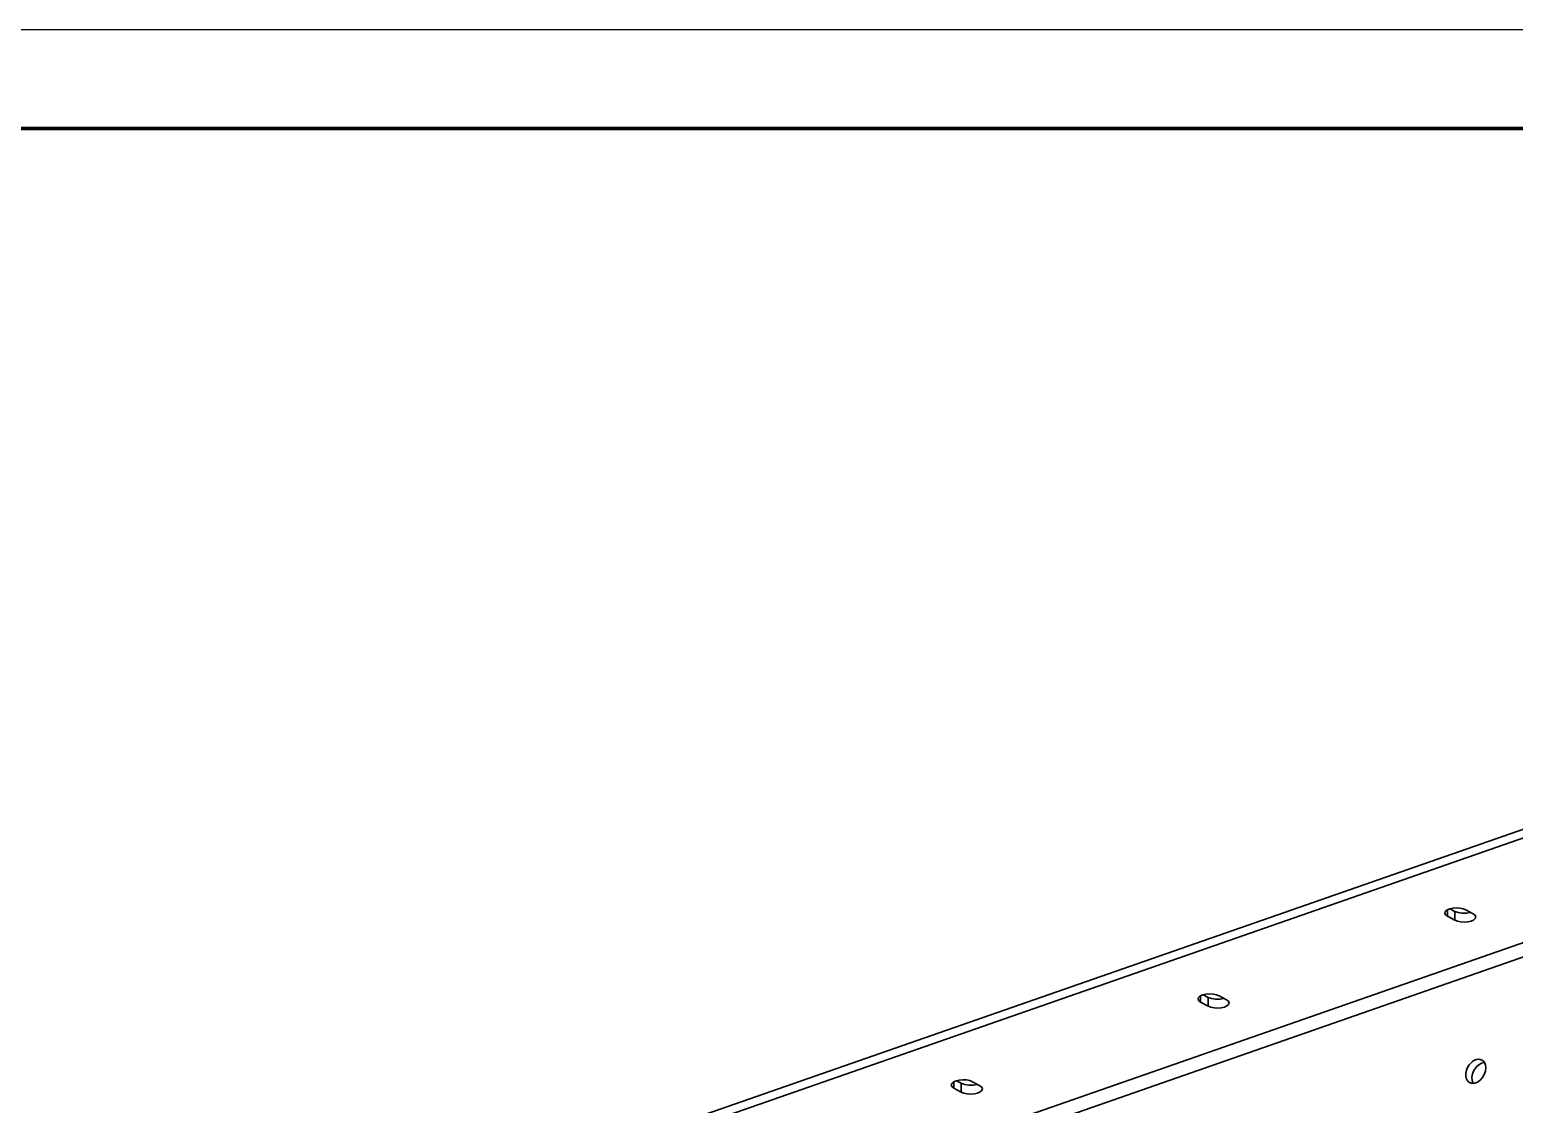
# Model space of a CAD drawing. Header units: millimetres. Extents: x 0 to 420, y 0 to 297.
# Drawn here: x 276.5 to 351.6, y 242.6 to 297 of the extents above; entities that cross this region are included whole.
import ezdxf

# ---------------------------------------------------------------- set-up
doc = ezdxf.new("R2010")
doc.units = ezdxf.units.MM

msp = doc.modelspace()

# ---------------------------------------------------------------- linework, layer by layer
at = {"color": 1, "lineweight": 35}
for p, q in [((353.54, 257), (277.764, 230.584)), ((353.54, 256.55), (277.764, 230.134)), ((348.123, 252.248), (348.151, 252.327)), ((348.157, 252.161), (348.123, 252.248)), ((348.151, 252.327), (348.234, 252.399)), ((348.255, 252.084), (348.157, 252.161)), ((348.234, 252.399), (348.362, 252.457)), ((348.255, 252.411), (348.255, 252.084)), ((348.629, 251.88), (348.255, 252.084)), ((348.362, 252.457), (348.524, 252.495)), ((348.385, 252.464), (348.629, 252.33)), ((348.524, 252.495), (348.706, 252.509)), ((348.629, 252.33), (348.799, 252.267)), ((348.629, 252.33), (348.629, 251.88)), ((348.765, 251.826), (348.629, 251.88)), ((348.706, 252.509), (348.888, 252.499)), ((348.799, 252.267), (349.009, 252.235)), ((348.888, 252.499), (349.056, 252.465)), ((349.009, 252.235), (349.232, 252.239)), ((349.056, 252.465), (349.192, 252.411)), ((349.192, 252.411), (349.566, 252.207)), ((349.232, 252.239), (349.436, 252.278)), ((349.587, 251.892), (349.459, 251.835)), ((349.566, 252.207), (349.664, 252.13)), ((349.67, 251.964), (349.587, 251.892)), ((349.664, 252.13), (349.698, 252.044)), ((349.698, 252.044), (349.67, 251.964)), ((283.909, 226.975), (353.596, 251.268)), ((348.932, 251.792), (348.765, 251.826)), ((349.115, 251.782), (348.932, 251.792)), ((349.296, 251.797), (349.115, 251.782)), ((349.459, 251.835), (349.296, 251.797)), ((353.596, 250.539), (284.221, 226.354)), ((335.74, 248.044), (335.868, 248.101)), ((335.868, 248.101), (336.031, 248.139)), ((335.891, 248.108), (336.135, 247.975)), ((336.031, 248.139), (336.212, 248.154)), ((336.212, 248.154), (336.395, 248.144)), ((336.395, 248.144), (336.562, 248.11)), ((336.562, 248.11), (336.698, 248.056)), ((335.629, 247.892), (335.657, 247.972)), ((335.663, 247.806), (335.629, 247.892)), ((335.657, 247.972), (335.74, 248.044)), ((335.761, 247.729), (335.663, 247.806)), ((335.761, 248.056), (335.761, 247.729)), ((336.135, 247.525), (335.761, 247.729)), ((336.135, 247.975), (336.305, 247.912)), ((336.135, 247.975), (336.135, 247.525)), ((336.271, 247.471), (336.135, 247.525)), ((336.439, 247.437), (336.271, 247.471)), ((336.305, 247.912), (336.515, 247.88)), ((336.621, 247.427), (336.439, 247.437)), ((336.515, 247.88), (336.738, 247.883)), ((336.803, 247.441), (336.621, 247.427)), ((336.698, 248.056), (337.072, 247.852)), ((336.738, 247.883), (336.942, 247.922)), ((336.965, 247.479), (336.803, 247.441)), ((337.093, 247.537), (336.965, 247.479)), ((337.072, 247.852), (337.17, 247.775)), ((337.176, 247.609), (337.093, 247.537)), ((337.17, 247.775), (337.204, 247.688)), ((337.204, 247.688), (337.176, 247.609)), ((349.202, 244.211), (349.237, 244.33)), ((349.237, 244.33), (349.29, 244.446)), ((349.29, 244.446), (349.358, 244.553)), ((349.358, 244.553), (349.44, 244.648)), ((349.44, 244.648), (349.53, 244.726)), ((349.53, 244.726), (349.627, 244.785)), ((349.709, 244.431), (349.602, 244.276)), ((349.627, 244.785), (349.727, 244.823)), ((349.841, 244.555), (349.709, 244.431)), ((349.727, 244.823), (349.825, 244.838)), ((349.825, 244.838), (349.918, 244.83)), ((349.987, 244.636), (349.841, 244.555)), ((349.918, 244.83), (350.002, 244.798)), ((350.134, 244.668), (349.987, 244.636)), ((350.002, 244.798), (350.085, 244.734)), ((350.085, 244.734), (350.147, 244.644)), ((350.147, 244.644), (350.186, 244.532)), ((350.199, 244.404), (350.179, 244.236)), ((350.186, 244.532), (350.199, 244.404)), ((323.135, 243.537), (323.164, 243.616)), ((323.164, 243.616), (323.246, 243.688)), ((323.246, 243.688), (323.374, 243.746)), ((323.267, 243.7), (323.267, 243.374)), ((323.374, 243.746), (323.537, 243.784)), ((323.397, 243.753), (323.642, 243.619)), ((323.537, 243.784), (323.718, 243.798)), ((323.642, 243.619), (323.811, 243.556)), ((323.642, 243.619), (323.642, 243.169)), ((323.718, 243.798), (323.901, 243.788)), ((323.901, 243.788), (324.068, 243.755)), ((324.068, 243.755), (324.204, 243.7)), ((324.204, 243.7), (324.579, 243.496)), ((349.185, 244.092), (349.202, 244.211)), ((349.188, 243.978), (349.185, 244.092)), ((349.21, 243.874), (349.188, 243.978)), ((349.251, 243.784), (349.21, 243.874)), ((349.308, 243.71), (349.251, 243.784)), ((349.38, 243.657), (349.308, 243.71)), ((349.503, 243.618), (349.38, 243.657)), ((349.53, 244.102), (349.497, 243.924)), ((349.497, 243.924), (349.508, 243.757)), ((349.64, 243.627), (349.503, 243.618)), ((349.508, 243.757), (349.561, 243.616)), ((349.602, 244.276), (349.53, 244.102)), ((349.781, 243.683), (349.64, 243.627)), ((349.915, 243.78), (349.781, 243.683)), ((350.031, 243.912), (349.915, 243.78)), ((350.122, 244.068), (350.031, 243.912)), ((350.179, 244.236), (350.122, 244.068)), ((323.169, 243.45), (323.135, 243.537)), ((323.267, 243.374), (323.169, 243.45)), ((323.642, 243.169), (323.267, 243.374)), ((323.777, 243.115), (323.642, 243.169)), ((323.945, 243.081), (323.777, 243.115)), ((323.811, 243.556), (324.021, 243.524)), ((324.127, 243.071), (323.945, 243.081)), ((324.021, 243.524), (324.244, 243.528)), ((324.309, 243.086), (324.127, 243.071)), ((324.244, 243.528), (324.449, 243.567)), ((324.471, 243.124), (324.309, 243.086)), ((324.6, 243.182), (324.471, 243.124)), ((324.579, 243.496), (324.676, 243.419)), ((324.682, 243.253), (324.6, 243.182)), ((324.676, 243.419), (324.71, 243.333)), ((324.71, 243.333), (324.682, 243.253))]:
    msp.add_line(p, q, dxfattribs=at)
at = {"color": 7, "lineweight": 25}
msp.add_lwpolyline([(0, 0), (420, 0), (420, 297), (0, 297)], close=True, dxfattribs=at)
at = {"color": 7, "lineweight": 70}
msp.add_lwpolyline([(20, 5), (415, 5), (415, 292), (20, 292)], close=True, dxfattribs=at)

doc.saveas('drawing.dxf')
